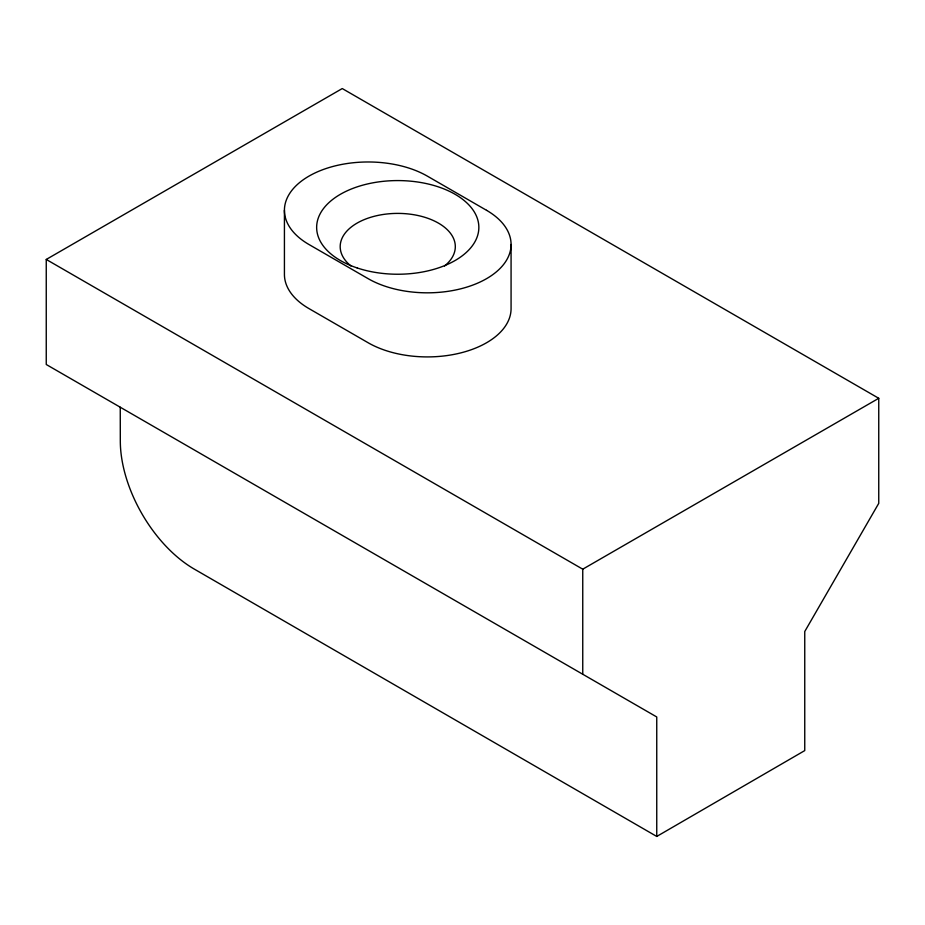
<?xml version="1.0" encoding="UTF-8"?>
<svg xmlns="http://www.w3.org/2000/svg" width="925" height="925" viewBox="0 0 925 925"><rect width="100%" height="100%" fill="white"/><g stroke="black" fill="none" stroke-linecap="round" stroke-linejoin="round"><path stroke-width="1.39" d="M656.75 836.443L804.75 750.591L804.75 631.521L878.75 503.339L878.75 398.293L342.25 88.557L46.25 259.451L46.25 364.496L656.75 716.968L656.75 836.443L194.308 569.106A104.652 60.426 60 0 1 120.308 440.936L120.25 407.22M46.25 259.451L582.75 569.187L878.75 398.293M582.75 569.187L582.75 674.232M511.074 244.489L511.074 308.58A83.724 48.331 0 0 1 459.39 353.234A83.724 48.331 0 0 1 368.15 342.759L308.95 308.58A83.724 48.331 0 0 1 284.426 274.401L284.426 210.31M350.957 265.984A57.558 33.231 0 0 1 359.328 221.884A57.558 33.231 0 0 1 436.172 221.884A57.558 33.231 0 0 1 444.543 265.984M486.55 210.31L427.35 176.132A83.724 48.331 0 0 0 308.95 176.132A83.724 48.331 0 0 0 308.95 244.489L368.15 278.668A83.724 48.331 0 0 0 486.55 278.668A83.724 48.331 0 0 0 486.55 210.31M357.2 267.961A81.099 46.828 0 0 0 478.849 227.4A81.099 46.828 0 0 0 357.2 186.85A81.099 46.828 0 0 0 357.2 267.961"/></g></svg>
